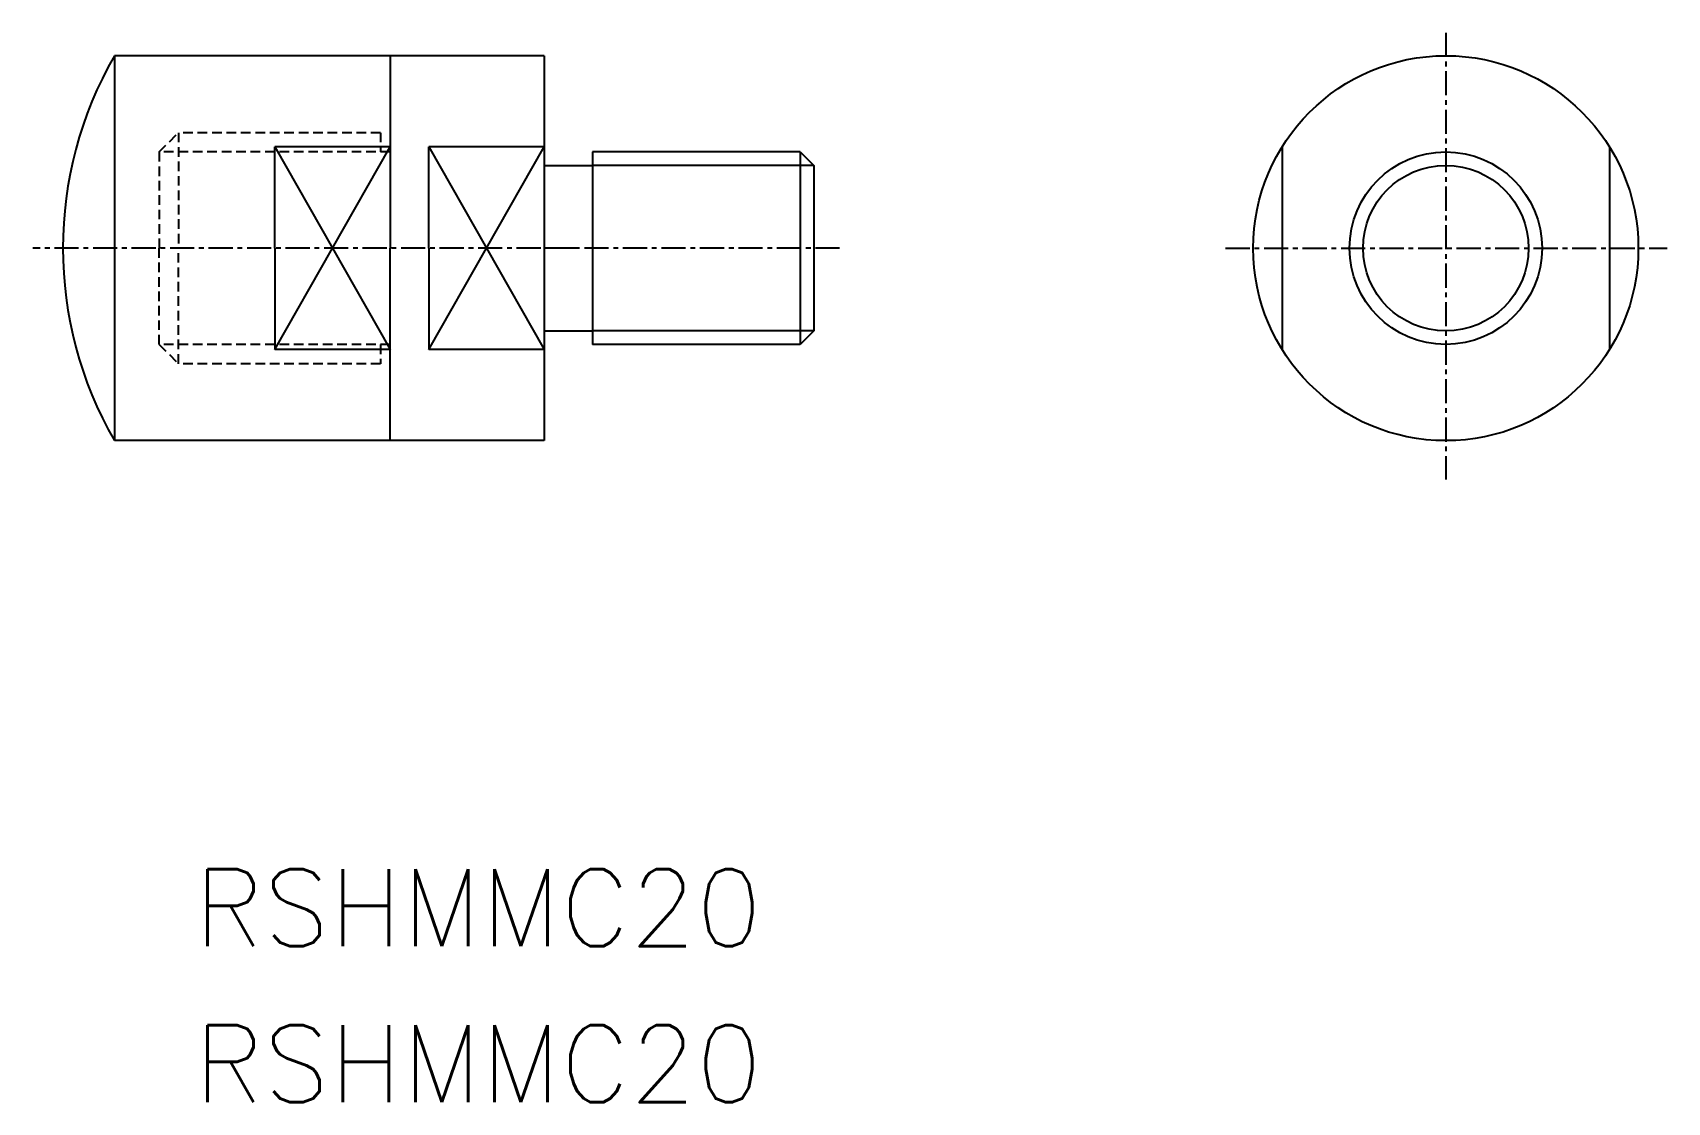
# Model space of a CAD drawing. Extents: x -147.7 to -62.8, y 1545.4 to 1601.
import ezdxf

# ---------------------------------------------------------------- set-up
doc = ezdxf.new("R2010")
doc.units = 0
doc.linetypes.add('CENTER', pattern=[2, 1.25, -0.25, 0.25, -0.25])
doc.linetypes.add('DASHED', pattern=[0.75, 0.5, -0.25])
doc.layers.get('0').update_dxf_attribs({"linetype": 'CONTINUOUS'})
doc.layers.add('CENTER', color=1, linetype='CENTER')
doc.styles.get("Standard").update_dxf_attribs({"font": 'txt.shx', "bigfont": 'bigfont.shx'})

msp = doc.modelspace()

# ---------------------------------------------------------------- linework, layer by layer
at = {"linetype": 'CONTINUOUS'}
for p, q in [((-121.14, 1599.798), (-143.46, 1599.798)), ((-129.14, 1599.798), (-129.14, 1589.798)), ((-121.14, 1599.798), (-121.14, 1579.798)), ((-135.14, 1589.798), (-135.14, 1595.066)), ((-129.14, 1595.066), (-135.14, 1595.066)), ((-127.14, 1589.798), (-127.14, 1595.066)), ((-121.14, 1595.066), (-127.14, 1595.066)), ((-82.812, 1595.066), (-82.812, 1584.53)), ((-65.812, 1595.066), (-65.812, 1584.53)), ((-135.14, 1589.798), (-135.14, 1584.53)), ((-129.14, 1579.798), (-129.14, 1589.798)), ((-127.14, 1589.798), (-127.14, 1584.53)), ((-129.14, 1584.53), (-135.14, 1584.53)), ((-121.14, 1584.53), (-127.14, 1584.53)), ((-121.14, 1579.798), (-143.46, 1579.798))]:
    msp.add_line(p, q, dxfattribs=at)
at = {"color": 7, "linetype": 'CONTINUOUS'}
for p, q in [((-143.46, 1599.798), (-143.46, 1579.798)), ((-107.84, 1594.798), (-118.64, 1594.798)), ((-118.64, 1594.798), (-118.64, 1584.798)), ((-107.84, 1594.798), (-107.14, 1594.098)), ((-107.84, 1594.798), (-107.84, 1584.798)), ((-121.14, 1594.098), (-118.64, 1594.098)), ((-118.64, 1593.798), (-118.64, 1593.798)), ((-107.14, 1594.098), (-107.14, 1585.498)), ((-121.14, 1585.498), (-118.64, 1585.498)), ((-118.64, 1585.798), (-118.64, 1585.798)), ((-107.14, 1585.498), (-107.84, 1584.798)), ((-107.84, 1584.798), (-118.64, 1584.798))]:
    msp.add_line(p, q, dxfattribs=at)
at = {"color": 3, "linetype": 'DASHED'}
for p, q in [((-141.14, 1594.798), (-140.14, 1595.798)), ((-129.64, 1595.798), (-140.14, 1595.798)), ((-140.14, 1595.798), (-140.14, 1589.798)), ((-129.64, 1595.798), (-129.64, 1594.798)), ((-141.14, 1594.798), (-141.14, 1589.798)), ((-129.14, 1594.798), (-141.14, 1594.798)), ((-141.14, 1584.798), (-141.14, 1589.798)), ((-140.14, 1583.798), (-140.14, 1589.798)), ((-141.14, 1584.798), (-140.14, 1583.798)), ((-129.14, 1584.798), (-141.14, 1584.798)), ((-129.64, 1584.798), (-129.64, 1583.798)), ((-129.64, 1583.798), (-140.14, 1583.798))]:
    msp.add_line(p, q, dxfattribs=at)
at = {"color": 3, "linetype": 'CONTINUOUS'}
for p, q in [((-135.14, 1595.066), (-132.14, 1589.798)), ((-132.14, 1589.798), (-129.14, 1595.066)), ((-127.14, 1595.066), (-124.14, 1589.798)), ((-124.14, 1589.798), (-121.14, 1595.066)), ((-107.14, 1594.098), (-118.64, 1594.098)), ((-135.14, 1584.53), (-132.14, 1589.798)), ((-132.14, 1589.798), (-129.14, 1584.53)), ((-127.14, 1584.53), (-124.14, 1589.798)), ((-124.14, 1589.798), (-121.14, 1584.53)), ((-107.14, 1585.498), (-118.64, 1585.498))]:
    msp.add_line(p, q, dxfattribs=at)
at = {"linetype": 'CONTINUOUS'}
for radius in [10, 4.3]:
    msp.add_circle((-74.312, 1589.798), radius, dxfattribs=at)
at = {"color": 3, "linetype": 'CONTINUOUS'}
msp.add_circle((-74.312, 1589.798), 5, dxfattribs=at)
at = {"color": 7, "linetype": 'CONTINUOUS'}
msp.add_arc((-126.14, 1589.798), 20, 150, 210, dxfattribs=at)
at = {"layer": 'CENTER', "color": 1, "linetype": 'CENTER'}
for p, q in [((-74.312, 1600.995), (-74.312, 1577.78)), ((-119.321, 1589.798), (-147.708, 1589.798)), ((-105.8, 1589.798), (-121.14, 1589.798)), ((-85.749, 1589.798), (-62.807, 1589.798))]:
    msp.add_line(p, q, dxfattribs=at)

# ---------------------------------------------------------------- texts
for p in [(-139.319, 1553.532), (-139.319, 1545.422)]:
    msp.add_text('RSHMMC20', height=4).set_placement(p)

doc.saveas('drawing.dxf')
